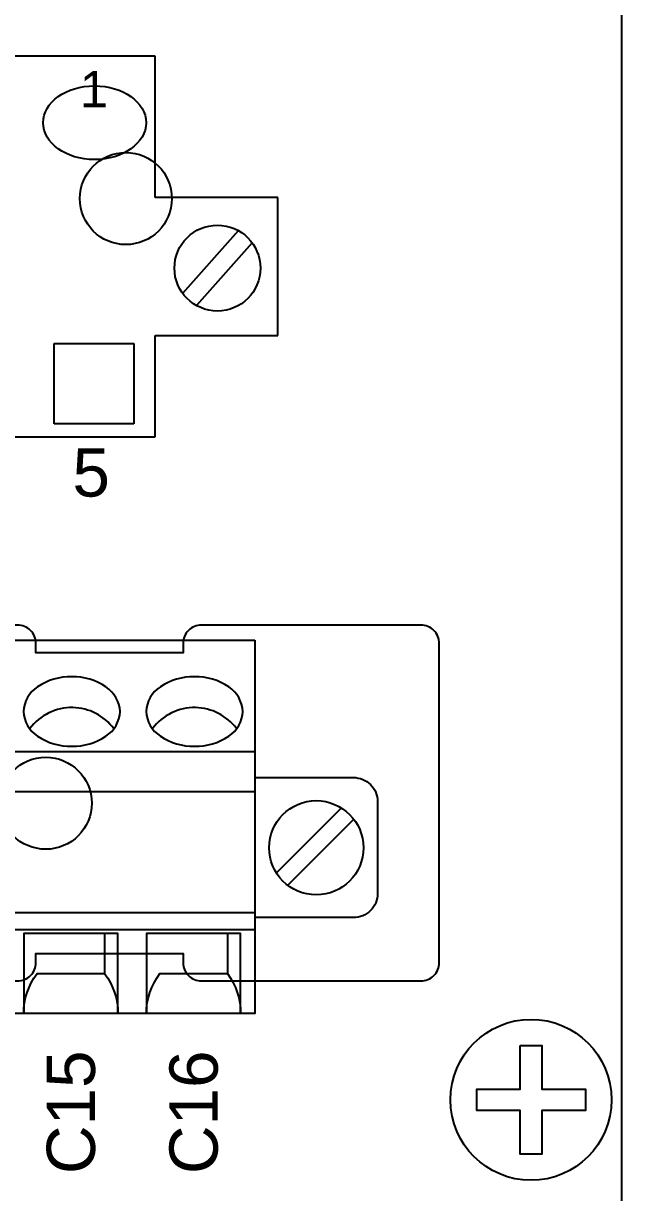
# Model space of a CAD drawing. Extents: x 1.1 to 23.7, y 0.2 to 17.2.
# Drawn here: x 21.049 to 22.024, y 5.069 to 6.975 of the extents above; entities that cross this region are included whole.
import ezdxf

# ---------------------------------------------------------------- set-up
doc = ezdxf.new("R2010")
doc.units = 0
doc.header["$MEASUREMENT"] = 0
for name, color, linetype in [('2_01__00__NO_ETH__EIA-232', 7, 'CONTINUOUS'), ('2_02__01__NO_ETH__EIA-485', 7, 'CONTINUOUS'), ('2_03__02___1__10-100BASE-T', 7, 'CONTINUOUS'), ('2_04__03___1__10-100BASE-T', 7, 'CONTINUOUS'), ('2_05__04___1__100BASE-FX_E', 7, 'CONTINUOUS'), ('2_06__06___2__10-100BASE-T', 7, 'CONTINUOUS'), ('2_07__08___2__100BASE-FX_E', 7, 'CONTINUOUS'), ('2_08__10__FO__NO_ETH__EIA-', 7, 'CONTINUOUS'), ('2_09__11__FO__NO_ETH__EIA-', 7, 'CONTINUOUS'), ('2_10__12__FO___1__10-100BA', 7, 'CONTINUOUS'), ('2_11__13__FO___1__10-100BA', 7, 'CONTINUOUS'), ('2_12__14__FO___1__100BASE-', 7, 'CONTINUOUS'), ('2_13__16__FO___2__10-100BA', 7, 'CONTINUOUS'), ('2_14__18__FO___2__100BASE-', 7, 'CONTINUOUS'), ('3_01__0-__NO_CARD', 7, 'CONTINUOUS'), ('3_02__B-___3__DI___4__DO__', 7, 'CONTINUOUS'), ('3_03__1-___4__DI___4__DO', 7, 'CONTINUOUS'), ('3_04__C-___4__DI___4__FHCI', 7, 'CONTINUOUS'), ('3_05__5-___8__AI', 7, 'CONTINUOUS'), ('3_06__6-___4__AI___4__AO', 7, 'CONTINUOUS'), ('3_07__A-__SERIAL_COMM_CARD', 7, 'CONTINUOUS'), ('3_08__3-___8__DI', 7, 'CONTINUOUS'), ('3_09__D-___4__DI___2__FORM', 7, 'CONTINUOUS'), ('7_00______DWG_', 7, 'CONTINUOUS')]:
    doc.layers.add(name, color=color, linetype=linetype)
doc.styles.add('ARIAL', font='arial.ttf')

msp = doc.modelspace()

# ---------------------------------------------------------------- linework, layer by layer
at = {"layer": '2_01__00__NO_ETH__EIA-232'}
msp.add_circle((21.2157, 6.6897), 0.075, dxfattribs=at)
at = {"layer": '2_02__01__NO_ETH__EIA-485'}
for p, q in [((21.2636, 6.922), (20.2635, 6.922)), ((21.2636, 6.6915), (21.2636, 6.922)), ((21.4634, 6.6915), (21.2636, 6.6915)), ((21.4634, 6.4665), (21.4634, 6.6915)), ((21.3083, 6.5353), (21.3991, 6.6375)), ((21.4216, 6.6175), (21.3308, 6.5153)), ((21.2636, 6.3015), (21.2636, 6.4665)), ((21.2636, 6.4665), (21.4634, 6.4665)), ((21.0987, 6.3226), (21.0987, 6.4536)), ((21.0987, 6.4536), (21.2286, 6.4536)), ((21.2286, 6.4536), (21.2286, 6.3226)), ((21.2286, 6.3226), (21.0987, 6.3226)), ((20.2635, 6.3015), (21.2636, 6.3015))]:
    msp.add_line(p, q, dxfattribs=at)
msp.add_circle((21.3649, 6.5764), 0.07, dxfattribs=at)
msp.add_ellipse((21.1647, 6.8134), major_axis=(-0.0839, 0), ratio=0.716586, dxfattribs=at)
at = {"layer": '2_03__02___1__10-100BASE-T'}
msp.add_circle((21.2157, 6.6897), 0.075, dxfattribs=at)
at = {"layer": '2_04__03___1__10-100BASE-T'}
for p, q in [((21.2636, 6.922), (20.2635, 6.922)), ((21.2636, 6.6915), (21.2636, 6.922)), ((21.4634, 6.6915), (21.2636, 6.6915)), ((21.4634, 6.4665), (21.4634, 6.6915)), ((21.3083, 6.5353), (21.3991, 6.6375)), ((21.4216, 6.6175), (21.3308, 6.5153)), ((21.2636, 6.4665), (21.4634, 6.4665)), ((21.2636, 6.3015), (21.2636, 6.4665)), ((21.0987, 6.4536), (21.2286, 6.4536)), ((21.0987, 6.3226), (21.0987, 6.4536)), ((21.2286, 6.4536), (21.2286, 6.3226)), ((21.2286, 6.3226), (21.0987, 6.3226)), ((20.2635, 6.3015), (21.2636, 6.3015))]:
    msp.add_line(p, q, dxfattribs=at)
msp.add_circle((21.3649, 6.5764), 0.07, dxfattribs=at)
msp.add_ellipse((21.1647, 6.8134), major_axis=(-0.0839, 0), ratio=0.716586, dxfattribs=at)
at = {"layer": '2_05__04___1__100BASE-FX_E'}
msp.add_circle((21.2157, 6.6897), 0.075, dxfattribs=at)
at = {"layer": '2_06__06___2__10-100BASE-T'}
msp.add_circle((21.2157, 6.6897), 0.075, dxfattribs=at)
at = {"layer": '2_07__08___2__100BASE-FX_E'}
msp.add_circle((21.2157, 6.6897), 0.075, dxfattribs=at)
at = {"layer": '2_08__10__FO__NO_ETH__EIA-'}
msp.add_circle((21.2157, 6.6897), 0.075, dxfattribs=at)
at = {"layer": '2_09__11__FO__NO_ETH__EIA-'}
for p, q in [((21.2636, 6.922), (20.2635, 6.922)), ((21.2636, 6.6915), (21.2636, 6.922)), ((21.4634, 6.6915), (21.2636, 6.6915)), ((21.4634, 6.4665), (21.4634, 6.6915)), ((21.3083, 6.5353), (21.3991, 6.6375)), ((21.4216, 6.6175), (21.3308, 6.5153)), ((21.2636, 6.3015), (21.2636, 6.4665)), ((21.2636, 6.4665), (21.4634, 6.4665)), ((21.0987, 6.3226), (21.0987, 6.4536)), ((21.0987, 6.4536), (21.2286, 6.4536)), ((21.2286, 6.4536), (21.2286, 6.3226)), ((21.2286, 6.3226), (21.0987, 6.3226)), ((20.2635, 6.3015), (21.2636, 6.3015))]:
    msp.add_line(p, q, dxfattribs=at)
msp.add_circle((21.3649, 6.5764), 0.07, dxfattribs=at)
msp.add_ellipse((21.1647, 6.8134), major_axis=(-0.0839, 0), ratio=0.716586, dxfattribs=at)
at = {"layer": '2_10__12__FO___1__10-100BA'}
msp.add_circle((21.2157, 6.6897), 0.075, dxfattribs=at)
at = {"layer": '2_11__13__FO___1__10-100BA'}
for p, q in [((21.2636, 6.922), (20.2635, 6.922)), ((21.2636, 6.6915), (21.2636, 6.922)), ((21.4634, 6.6915), (21.2636, 6.6915)), ((21.4634, 6.4665), (21.4634, 6.6915)), ((21.3083, 6.5353), (21.3991, 6.6375)), ((21.4216, 6.6175), (21.3308, 6.5153)), ((21.2636, 6.4665), (21.4634, 6.4665)), ((21.2636, 6.3015), (21.2636, 6.4665)), ((21.0987, 6.4536), (21.2286, 6.4536)), ((21.0987, 6.3226), (21.0987, 6.4536)), ((21.2286, 6.4536), (21.2286, 6.3226)), ((21.2286, 6.3226), (21.0987, 6.3226)), ((20.2635, 6.3015), (21.2636, 6.3015))]:
    msp.add_line(p, q, dxfattribs=at)
msp.add_circle((21.3649, 6.5764), 0.07, dxfattribs=at)
msp.add_ellipse((21.1647, 6.8134), major_axis=(-0.0839, 0), ratio=0.716586, dxfattribs=at)
at = {"layer": '2_12__14__FO___1__100BASE-'}
msp.add_circle((21.2157, 6.6897), 0.075, dxfattribs=at)
at = {"layer": '2_13__16__FO___2__10-100BA'}
msp.add_circle((21.2157, 6.6897), 0.075, dxfattribs=at)
at = {"layer": '2_14__18__FO___2__100BASE-'}
msp.add_circle((21.2157, 6.6897), 0.075, dxfattribs=at)
at = {"layer": '3_01__0-__NO_CARD'}
msp.add_lwpolyline([(20.044, 5.4442, 0.414214), (20.0739, 5.4143), (21.0391, 5.4143, 0.414214), (21.069, 5.4442), (21.069, 5.4593), (21.309, 5.4593), (21.309, 5.4442, 0.414214), (21.3389, 5.4143), (21.6966, 5.4143, 0.414973), (21.7265, 5.4442), (21.7265, 5.9644, 0.414973), (21.6966, 5.9943), (21.3389, 5.9943, 0.414214), (21.309, 5.9644), (21.309, 5.9493), (21.069, 5.9493), (21.069, 5.9644, 0.414214), (21.0391, 5.9943), (20.0739, 5.9943, 0.414214), (20.044, 5.9644)], format="xyb", dxfattribs=at)
at = {"layer": '3_02__B-___3__DI___4__DO__'}
msp.add_lwpolyline([(21.426, 5.97), (21.426, 5.3613), (19.826, 5.3613), (19.826, 5.97)], close=True, dxfattribs=at)
for points in [[(21.1833, 5.8936, 0.154167), (21.1276, 5.9102, 0.154167), (21.0719, 5.8936, 0.244062), (21.0488, 5.8535, 0.244061), (21.0719, 5.8135, 0.154167), (21.1276, 5.7969, 0.154167), (21.1833, 5.8135, 0.24406), (21.2063, 5.8535, 0.236767)], [(21.3833, 5.8936, 0.154167), (21.3276, 5.9102, 0.154167), (21.2719, 5.8936, 0.244062), (21.2488, 5.8535, 0.244061), (21.2719, 5.8135, 0.154167), (21.3276, 5.7969, 0.154167), (21.3833, 5.8135, 0.24406), (21.4063, 5.8535, 0.236767)]]:
    msp.add_lwpolyline(points, format="xyb", close=True, dxfattribs=at)
for points in [[(21.1964, 5.8257, 0.005828), (21.1961, 5.8256, 0.231198), (21.1292, 5.8599, 0.240907), (21.0591, 5.8256, 0.001746), (21.0589, 5.8255)], [(21.3964, 5.8257, 0.005828), (21.3961, 5.8256, 0.231198), (21.3292, 5.8599, 0.240907), (21.2591, 5.8256, 0.001746), (21.2589, 5.8255)], [(21.426, 5.7459), (21.5866, 5.7459, -0.414214), (21.626, 5.7065), (21.626, 5.5569, -0.414214), (21.5866, 5.5175), (21.426, 5.5175)], [(21.1811, 5.4914), (21.1811, 5.4262, -0.162987), (21.2028, 5.3612), (21.2028, 5.4914), (21.0492, 5.4914), (21.0492, 5.3613, -0.162853), (21.0709, 5.4262), (21.1811, 5.4262)], [(21.3811, 5.4914), (21.3811, 5.4262, -0.162987), (21.4028, 5.3612), (21.4028, 5.4914), (21.2492, 5.4914), (21.2492, 5.3613, -0.162853), (21.2709, 5.4262), (21.3811, 5.4262)]]:
    msp.add_lwpolyline(points, format="xyb", dxfattribs=at)
for points in [[(19.826, 5.7884), (21.426, 5.7884)], [(19.826, 5.723), (21.426, 5.723)], [(21.4611, 5.5904), (21.5671, 5.6963)], [(21.4795, 5.5703), (21.5871, 5.6779)], [(19.826, 5.5259), (21.426, 5.5259)], [(19.826, 5.498), (21.426, 5.498)]]:
    msp.add_lwpolyline(points, dxfattribs=at)
msp.add_circle((21.526, 5.6314), 0.0768, dxfattribs=at)
at = {"layer": '3_03__1-___4__DI___4__DO'}
msp.add_lwpolyline([(21.426, 5.97), (21.426, 5.3613), (19.826, 5.3613), (19.826, 5.97)], close=True, dxfattribs=at)
for points in [[(21.1833, 5.8936, 0.154167), (21.1276, 5.9102, 0.154167), (21.0719, 5.8936, 0.244062), (21.0488, 5.8535, 0.244061), (21.0719, 5.8135, 0.154167), (21.1276, 5.7969, 0.154167), (21.1833, 5.8135, 0.24406), (21.2063, 5.8535, 0.236767)], [(21.3833, 5.8936, 0.154167), (21.3276, 5.9102, 0.154167), (21.2719, 5.8936, 0.244062), (21.2488, 5.8535, 0.244061), (21.2719, 5.8135, 0.154167), (21.3276, 5.7969, 0.154167), (21.3833, 5.8135, 0.24406), (21.4063, 5.8535, 0.236767)]]:
    msp.add_lwpolyline(points, format="xyb", close=True, dxfattribs=at)
for points in [[(21.1964, 5.8257, 0.005828), (21.1961, 5.8256, 0.231198), (21.1292, 5.8599, 0.240907), (21.0591, 5.8256, 0.001746), (21.0589, 5.8255)], [(21.3964, 5.8257, 0.005828), (21.3961, 5.8256, 0.231198), (21.3292, 5.8599, 0.240907), (21.2591, 5.8256, 0.001746), (21.2589, 5.8255)], [(21.426, 5.7459), (21.5866, 5.7459, -0.414214), (21.626, 5.7065), (21.626, 5.5569, -0.414214), (21.5866, 5.5175), (21.426, 5.5175)], [(21.1811, 5.4914), (21.1811, 5.4262, -0.162987), (21.2028, 5.3612), (21.2028, 5.4914), (21.0492, 5.4914), (21.0492, 5.3613, -0.162853), (21.0709, 5.4262), (21.1811, 5.4262)], [(21.3811, 5.4914), (21.3811, 5.4262, -0.162987), (21.4028, 5.3612), (21.4028, 5.4914), (21.2492, 5.4914), (21.2492, 5.3613, -0.162853), (21.2709, 5.4262), (21.3811, 5.4262)]]:
    msp.add_lwpolyline(points, format="xyb", dxfattribs=at)
for points in [[(19.826, 5.7884), (21.426, 5.7884)], [(19.826, 5.723), (21.426, 5.723)], [(21.4611, 5.5904), (21.5671, 5.6963)], [(21.4795, 5.5703), (21.5871, 5.6779)], [(19.826, 5.5259), (21.426, 5.5259)], [(19.826, 5.498), (21.426, 5.498)]]:
    msp.add_lwpolyline(points, dxfattribs=at)
msp.add_circle((21.526, 5.6314), 0.0768, dxfattribs=at)
at = {"layer": '3_04__C-___4__DI___4__FHCI'}
msp.add_lwpolyline([(21.426, 5.97), (21.426, 5.3613), (19.826, 5.3613), (19.826, 5.97)], close=True, dxfattribs=at)
for points in [[(21.1833, 5.8936, 0.154167), (21.1276, 5.9102, 0.154167), (21.0719, 5.8936, 0.244062), (21.0488, 5.8535, 0.244061), (21.0719, 5.8135, 0.154167), (21.1276, 5.7969, 0.154167), (21.1833, 5.8135, 0.24406), (21.2063, 5.8535, 0.236767)], [(21.3833, 5.8936, 0.154167), (21.3276, 5.9102, 0.154167), (21.2719, 5.8936, 0.244062), (21.2488, 5.8535, 0.244061), (21.2719, 5.8135, 0.154167), (21.3276, 5.7969, 0.154167), (21.3833, 5.8135, 0.24406), (21.4063, 5.8535, 0.236767)]]:
    msp.add_lwpolyline(points, format="xyb", close=True, dxfattribs=at)
for points in [[(21.1964, 5.8257, 0.005828), (21.1961, 5.8256, 0.231198), (21.1292, 5.8599, 0.240907), (21.0591, 5.8256, 0.001746), (21.0589, 5.8255)], [(21.3964, 5.8257, 0.005828), (21.3961, 5.8256, 0.231198), (21.3292, 5.8599, 0.240907), (21.2591, 5.8256, 0.001746), (21.2589, 5.8255)], [(21.426, 5.7459), (21.5866, 5.7459, -0.414214), (21.626, 5.7065), (21.626, 5.5569, -0.414214), (21.5866, 5.5175), (21.426, 5.5175)], [(21.1811, 5.4914), (21.1811, 5.4262, -0.162987), (21.2028, 5.3612), (21.2028, 5.4914), (21.0492, 5.4914), (21.0492, 5.3613, -0.162853), (21.0709, 5.4262), (21.1811, 5.4262)], [(21.3811, 5.4914), (21.3811, 5.4262, -0.162987), (21.4028, 5.3612), (21.4028, 5.4914), (21.2492, 5.4914), (21.2492, 5.3613, -0.162853), (21.2709, 5.4262), (21.3811, 5.4262)]]:
    msp.add_lwpolyline(points, format="xyb", dxfattribs=at)
for points in [[(19.826, 5.7884), (21.426, 5.7884)], [(19.826, 5.723), (21.426, 5.723)], [(21.4611, 5.5904), (21.5671, 5.6963)], [(21.4795, 5.5703), (21.5871, 5.6779)], [(19.826, 5.5259), (21.426, 5.5259)], [(19.826, 5.498), (21.426, 5.498)]]:
    msp.add_lwpolyline(points, dxfattribs=at)
msp.add_circle((21.526, 5.6314), 0.0768, dxfattribs=at)
at = {"layer": '3_05__5-___8__AI'}
msp.add_lwpolyline([(21.426, 5.97), (21.426, 5.3613), (19.826, 5.3613), (19.826, 5.97)], close=True, dxfattribs=at)
for points in [[(21.1833, 5.8936, 0.154167), (21.1276, 5.9102, 0.154167), (21.0719, 5.8936, 0.244062), (21.0488, 5.8535, 0.244061), (21.0719, 5.8135, 0.154167), (21.1276, 5.7969, 0.154167), (21.1833, 5.8135, 0.24406), (21.2063, 5.8535, 0.236767)], [(21.3833, 5.8936, 0.154167), (21.3276, 5.9102, 0.154167), (21.2719, 5.8936, 0.244062), (21.2488, 5.8535, 0.244061), (21.2719, 5.8135, 0.154167), (21.3276, 5.7969, 0.154167), (21.3833, 5.8135, 0.24406), (21.4063, 5.8535, 0.236767)]]:
    msp.add_lwpolyline(points, format="xyb", close=True, dxfattribs=at)
for points in [[(21.1964, 5.8257, 0.005828), (21.1961, 5.8256, 0.231198), (21.1292, 5.8599, 0.240907), (21.0591, 5.8256, 0.001746), (21.0589, 5.8255)], [(21.3964, 5.8257, 0.005828), (21.3961, 5.8256, 0.231198), (21.3292, 5.8599, 0.240907), (21.2591, 5.8256, 0.001746), (21.2589, 5.8255)], [(21.426, 5.7459), (21.5866, 5.7459, -0.414214), (21.626, 5.7065), (21.626, 5.5569, -0.414214), (21.5866, 5.5175), (21.426, 5.5175)], [(21.1811, 5.4914), (21.1811, 5.4262, -0.162987), (21.2028, 5.3612), (21.2028, 5.4914), (21.0492, 5.4914), (21.0492, 5.3613, -0.162853), (21.0709, 5.4262), (21.1811, 5.4262)], [(21.3811, 5.4914), (21.3811, 5.4262, -0.162987), (21.4028, 5.3612), (21.4028, 5.4914), (21.2492, 5.4914), (21.2492, 5.3613, -0.162853), (21.2709, 5.4262), (21.3811, 5.4262)]]:
    msp.add_lwpolyline(points, format="xyb", dxfattribs=at)
for points in [[(19.826, 5.7884), (21.426, 5.7884)], [(19.826, 5.723), (21.426, 5.723)], [(21.4611, 5.5904), (21.5671, 5.6963)], [(21.4795, 5.5703), (21.5871, 5.6779)], [(19.826, 5.5259), (21.426, 5.5259)], [(19.826, 5.498), (21.426, 5.498)]]:
    msp.add_lwpolyline(points, dxfattribs=at)
msp.add_circle((21.526, 5.6314), 0.0768, dxfattribs=at)
at = {"layer": '3_06__6-___4__AI___4__AO'}
msp.add_lwpolyline([(21.426, 5.97), (21.426, 5.3613), (19.826, 5.3613), (19.826, 5.97)], close=True, dxfattribs=at)
for points in [[(21.1833, 5.8936, 0.154167), (21.1276, 5.9102, 0.154167), (21.0719, 5.8936, 0.244062), (21.0488, 5.8535, 0.244061), (21.0719, 5.8135, 0.154167), (21.1276, 5.7969, 0.154167), (21.1833, 5.8135, 0.24406), (21.2063, 5.8535, 0.236767)], [(21.3833, 5.8936, 0.154167), (21.3276, 5.9102, 0.154167), (21.2719, 5.8936, 0.244062), (21.2488, 5.8535, 0.244061), (21.2719, 5.8135, 0.154167), (21.3276, 5.7969, 0.154167), (21.3833, 5.8135, 0.24406), (21.4063, 5.8535, 0.236767)]]:
    msp.add_lwpolyline(points, format="xyb", close=True, dxfattribs=at)
for points in [[(21.1964, 5.8257, 0.005828), (21.1961, 5.8256, 0.231198), (21.1292, 5.8599, 0.240907), (21.0591, 5.8256, 0.001746), (21.0589, 5.8255)], [(21.3964, 5.8257, 0.005828), (21.3961, 5.8256, 0.231198), (21.3292, 5.8599, 0.240907), (21.2591, 5.8256, 0.001746), (21.2589, 5.8255)], [(21.426, 5.7459), (21.5866, 5.7459, -0.414214), (21.626, 5.7065), (21.626, 5.5569, -0.414214), (21.5866, 5.5175), (21.426, 5.5175)], [(21.1811, 5.4914), (21.1811, 5.4262, -0.162987), (21.2028, 5.3612), (21.2028, 5.4914), (21.0492, 5.4914), (21.0492, 5.3613, -0.162853), (21.0709, 5.4262), (21.1811, 5.4262)], [(21.3811, 5.4914), (21.3811, 5.4262, -0.162987), (21.4028, 5.3612), (21.4028, 5.4914), (21.2492, 5.4914), (21.2492, 5.3613, -0.162853), (21.2709, 5.4262), (21.3811, 5.4262)]]:
    msp.add_lwpolyline(points, format="xyb", dxfattribs=at)
for points in [[(19.826, 5.7884), (21.426, 5.7884)], [(19.826, 5.723), (21.426, 5.723)], [(21.4611, 5.5904), (21.5671, 5.6963)], [(21.4795, 5.5703), (21.5871, 5.6779)], [(19.826, 5.5259), (21.426, 5.5259)], [(19.826, 5.498), (21.426, 5.498)]]:
    msp.add_lwpolyline(points, dxfattribs=at)
msp.add_circle((21.526, 5.6314), 0.0768, dxfattribs=at)
at = {"layer": '3_07__A-__SERIAL_COMM_CARD'}
msp.add_circle((21.0851, 5.704), 0.075, dxfattribs=at)
at = {"layer": '3_08__3-___8__DI'}
msp.add_lwpolyline([(21.426, 5.97), (21.426, 5.3613), (19.826, 5.3613), (19.826, 5.97)], close=True, dxfattribs=at)
for points in [[(21.1833, 5.8936, 0.154167), (21.1276, 5.9102, 0.154167), (21.0719, 5.8936, 0.244062), (21.0488, 5.8535, 0.244061), (21.0719, 5.8135, 0.154167), (21.1276, 5.7969, 0.154167), (21.1833, 5.8135, 0.24406), (21.2063, 5.8535, 0.236767)], [(21.3833, 5.8936, 0.154167), (21.3276, 5.9102, 0.154167), (21.2719, 5.8936, 0.244062), (21.2488, 5.8535, 0.244061), (21.2719, 5.8135, 0.154167), (21.3276, 5.7969, 0.154167), (21.3833, 5.8135, 0.24406), (21.4063, 5.8535, 0.236767)]]:
    msp.add_lwpolyline(points, format="xyb", close=True, dxfattribs=at)
for points in [[(21.1964, 5.8257, 0.005828), (21.1961, 5.8256, 0.231198), (21.1292, 5.8599, 0.240907), (21.0591, 5.8256, 0.001746), (21.0589, 5.8255)], [(21.3964, 5.8257, 0.005828), (21.3961, 5.8256, 0.231198), (21.3292, 5.8599, 0.240907), (21.2591, 5.8256, 0.001746), (21.2589, 5.8255)], [(21.426, 5.7459), (21.5866, 5.7459, -0.414214), (21.626, 5.7065), (21.626, 5.5569, -0.414214), (21.5866, 5.5175), (21.426, 5.5175)], [(21.1811, 5.4914), (21.1811, 5.4262, -0.162987), (21.2028, 5.3612), (21.2028, 5.4914), (21.0492, 5.4914), (21.0492, 5.3613, -0.162853), (21.0709, 5.4262), (21.1811, 5.4262)], [(21.3811, 5.4914), (21.3811, 5.4262, -0.162987), (21.4028, 5.3612), (21.4028, 5.4914), (21.2492, 5.4914), (21.2492, 5.3613, -0.162853), (21.2709, 5.4262), (21.3811, 5.4262)]]:
    msp.add_lwpolyline(points, format="xyb", dxfattribs=at)
for points in [[(19.826, 5.7884), (21.426, 5.7884)], [(19.826, 5.723), (21.426, 5.723)], [(21.4611, 5.5904), (21.5671, 5.6963)], [(21.4795, 5.5703), (21.5871, 5.6779)], [(19.826, 5.5259), (21.426, 5.5259)], [(19.826, 5.498), (21.426, 5.498)]]:
    msp.add_lwpolyline(points, dxfattribs=at)
msp.add_circle((21.526, 5.6314), 0.0768, dxfattribs=at)
at = {"layer": '3_09__D-___4__DI___2__FORM'}
msp.add_lwpolyline([(21.426, 5.97), (21.426, 5.3613), (19.826, 5.3613), (19.826, 5.97)], close=True, dxfattribs=at)
for points in [[(21.1833, 5.8936, 0.154167), (21.1276, 5.9102, 0.154167), (21.0719, 5.8936, 0.244062), (21.0488, 5.8535, 0.244061), (21.0719, 5.8135, 0.154167), (21.1276, 5.7969, 0.154167), (21.1833, 5.8135, 0.24406), (21.2063, 5.8535, 0.236767)], [(21.3833, 5.8936, 0.154167), (21.3276, 5.9102, 0.154167), (21.2719, 5.8936, 0.244062), (21.2488, 5.8535, 0.244061), (21.2719, 5.8135, 0.154167), (21.3276, 5.7969, 0.154167), (21.3833, 5.8135, 0.24406), (21.4063, 5.8535, 0.236767)]]:
    msp.add_lwpolyline(points, format="xyb", close=True, dxfattribs=at)
for points in [[(21.1964, 5.8257, 0.005828), (21.1961, 5.8256, 0.231198), (21.1292, 5.8599, 0.240907), (21.0591, 5.8256, 0.001746), (21.0589, 5.8255)], [(21.3964, 5.8257, 0.005828), (21.3961, 5.8256, 0.231198), (21.3292, 5.8599, 0.240907), (21.2591, 5.8256, 0.001746), (21.2589, 5.8255)], [(21.426, 5.7459), (21.5866, 5.7459, -0.414214), (21.626, 5.7065), (21.626, 5.5569, -0.414214), (21.5866, 5.5175), (21.426, 5.5175)], [(21.1811, 5.4914), (21.1811, 5.4262, -0.162987), (21.2028, 5.3612), (21.2028, 5.4914), (21.0492, 5.4914), (21.0492, 5.3613, -0.162853), (21.0709, 5.4262), (21.1811, 5.4262)], [(21.3811, 5.4914), (21.3811, 5.4262, -0.162987), (21.4028, 5.3612), (21.4028, 5.4914), (21.2492, 5.4914), (21.2492, 5.3613, -0.162853), (21.2709, 5.4262), (21.3811, 5.4262)]]:
    msp.add_lwpolyline(points, format="xyb", dxfattribs=at)
for points in [[(19.826, 5.7884), (21.426, 5.7884)], [(19.826, 5.723), (21.426, 5.723)], [(21.4611, 5.5904), (21.5671, 5.6963)], [(21.4795, 5.5703), (21.5871, 5.6779)], [(19.826, 5.5259), (21.426, 5.5259)], [(19.826, 5.498), (21.426, 5.498)]]:
    msp.add_lwpolyline(points, dxfattribs=at)
msp.add_circle((21.526, 5.6314), 0.0768, dxfattribs=at)
at = {"layer": '7_00______DWG_'}
msp.add_lwpolyline([(16.9941, 8.8621), (21.6595, 8.8621, -0.414214), (21.7382, 8.7834), (21.7382, 8.6948, 0.414214), (21.8563, 8.5767), (21.9449, 8.5767, -0.414214), (22.0236, 8.498), (22.0236, 1.9428, -0.414214), (21.9449, 1.8641), (21.8563, 1.8641, 0.414214), (21.7382, 1.746), (21.7382, 1.6574, -0.414214), (21.6595, 1.5787), (16.9941, 1.5787, -0.414214), (16.9154, 1.6574), (16.9154, 1.746, 0.414214), (16.7973, 1.8641), (16.7087, 1.8641, -0.414214), (16.6299, 1.9428), (16.6299, 8.498, -0.414214), (16.7087, 8.5767), (16.7973, 8.5767, 0.414214), (16.9154, 8.6948), (16.9154, 8.7834, -0.414214)], format="xyb", close=True, dxfattribs=at)
msp.add_lwpolyline([(21.8585, 5.309), (21.8935, 5.309), (21.8935, 5.238), (21.9646, 5.238), (21.9646, 5.203), (21.8935, 5.203), (21.8935, 5.1319), (21.8585, 5.1319), (21.8585, 5.203), (21.7875, 5.203), (21.7875, 5.238), (21.8585, 5.238)], close=True, dxfattribs=at)
msp.add_circle((21.876, 5.2205), 0.1312, dxfattribs=at)

# ---------------------------------------------------------------- texts
at = {"layer": '2_01__00__NO_ETH__EIA-232', "style": 'ARIAL'}
msp.add_text('1', height=0.059, dxfattribs=at).set_placement((21.1409, 6.8387))
msp.add_text('1', height=0.059, dxfattribs=at).set_placement((21.1409, 6.8387))
at = {"layer": '2_02__01__NO_ETH__EIA-485', "style": 'ARIAL'}
msp.add_text('5', height=0.0787, dxfattribs=at).set_placement((21.1286, 6.2039))
at = {"layer": '2_03__02___1__10-100BASE-T', "style": 'ARIAL'}
msp.add_text('1', height=0.059, dxfattribs=at).set_placement((21.1409, 6.8387))
msp.add_text('1', height=0.059, dxfattribs=at).set_placement((21.1409, 6.8387))
at = {"layer": '2_04__03___1__10-100BASE-T', "style": 'ARIAL'}
msp.add_text('5', height=0.0787, dxfattribs=at).set_placement((21.1286, 6.2039))
at = {"layer": '2_05__04___1__100BASE-FX_E', "style": 'ARIAL'}
msp.add_text('1', height=0.059, dxfattribs=at).set_placement((21.1409, 6.8387))
msp.add_text('1', height=0.059, dxfattribs=at).set_placement((21.1409, 6.8387))
at = {"layer": '2_06__06___2__10-100BASE-T', "style": 'ARIAL'}
msp.add_text('1', height=0.059, dxfattribs=at).set_placement((21.1409, 6.8387))
msp.add_text('1', height=0.059, dxfattribs=at).set_placement((21.1409, 6.8387))
at = {"layer": '2_07__08___2__100BASE-FX_E', "style": 'ARIAL'}
msp.add_text('1', height=0.059, dxfattribs=at).set_placement((21.1409, 6.8387))
msp.add_text('1', height=0.059, dxfattribs=at).set_placement((21.1409, 6.8387))
at = {"layer": '2_08__10__FO__NO_ETH__EIA-', "style": 'ARIAL'}
msp.add_text('1', height=0.059, dxfattribs=at).set_placement((21.1409, 6.8387))
msp.add_text('1', height=0.059, dxfattribs=at).set_placement((21.1409, 6.8387))
at = {"layer": '2_09__11__FO__NO_ETH__EIA-', "style": 'ARIAL'}
msp.add_text('5', height=0.0787, dxfattribs=at).set_placement((21.1286, 6.2039))
at = {"layer": '2_10__12__FO___1__10-100BA', "style": 'ARIAL'}
msp.add_text('1', height=0.059, dxfattribs=at).set_placement((21.1409, 6.8387))
msp.add_text('1', height=0.059, dxfattribs=at).set_placement((21.1409, 6.8387))
at = {"layer": '2_11__13__FO___1__10-100BA', "style": 'ARIAL'}
msp.add_text('5', height=0.0787, dxfattribs=at).set_placement((21.1286, 6.2039))
at = {"layer": '2_12__14__FO___1__100BASE-', "style": 'ARIAL'}
msp.add_text('1', height=0.059, dxfattribs=at).set_placement((21.1409, 6.8387))
msp.add_text('1', height=0.059, dxfattribs=at).set_placement((21.1409, 6.8387))
at = {"layer": '2_13__16__FO___2__10-100BA', "style": 'ARIAL'}
msp.add_text('1', height=0.059, dxfattribs=at).set_placement((21.1409, 6.8387))
msp.add_text('1', height=0.059, dxfattribs=at).set_placement((21.1409, 6.8387))
at = {"layer": '2_14__18__FO___2__100BASE-', "style": 'ARIAL'}
msp.add_text('1', height=0.059, dxfattribs=at).set_placement((21.1409, 6.8387))
msp.add_text('1', height=0.059, dxfattribs=at).set_placement((21.1409, 6.8387))
at = {"layer": '3_01__0-__NO_CARD', "style": 'ARIAL'}
for s, p in [('C15', (21.1654, 5.0994)), ('C16', (21.3654, 5.0994))]:
    msp.add_text(s, height=0.07867, rotation=90, dxfattribs=at).set_placement(p)
at = {"layer": '3_02__B-___3__DI___4__DO__', "style": 'ARIAL'}
for s, p in [('C15', (21.1654, 5.0994)), ('C16', (21.3654, 5.0994))]:
    msp.add_text(s, height=0.07867, rotation=90, dxfattribs=at).set_placement(p)
at = {"layer": '3_03__1-___4__DI___4__DO', "style": 'ARIAL'}
for s, p in [('C15', (21.1654, 5.0994)), ('C16', (21.3654, 5.0994))]:
    msp.add_text(s, height=0.07867, rotation=90, dxfattribs=at).set_placement(p)
at = {"layer": '3_04__C-___4__DI___4__FHCI', "style": 'ARIAL'}
for s, p in [('C15', (21.1654, 5.0994)), ('C16', (21.3654, 5.0994))]:
    msp.add_text(s, height=0.07867, rotation=90, dxfattribs=at).set_placement(p)
at = {"layer": '3_05__5-___8__AI', "style": 'ARIAL'}
for s, p in [('C15', (21.1654, 5.0994)), ('C16', (21.3654, 5.0994))]:
    msp.add_text(s, height=0.07867, rotation=90, dxfattribs=at).set_placement(p)
at = {"layer": '3_06__6-___4__AI___4__AO', "style": 'ARIAL'}
for s, p in [('C15', (21.1654, 5.0994)), ('C16', (21.3654, 5.0994))]:
    msp.add_text(s, height=0.07867, rotation=90, dxfattribs=at).set_placement(p)
at = {"layer": '3_08__3-___8__DI', "style": 'ARIAL'}
for s, p in [('C15', (21.1654, 5.0994)), ('C16', (21.3654, 5.0994))]:
    msp.add_text(s, height=0.07867, rotation=90, dxfattribs=at).set_placement(p)
at = {"layer": '3_09__D-___4__DI___2__FORM', "style": 'ARIAL'}
for s, p in [('C15', (21.1654, 5.0994)), ('C16', (21.3654, 5.0994))]:
    msp.add_text(s, height=0.07867, rotation=90, dxfattribs=at).set_placement(p)

doc.saveas('drawing.dxf')
